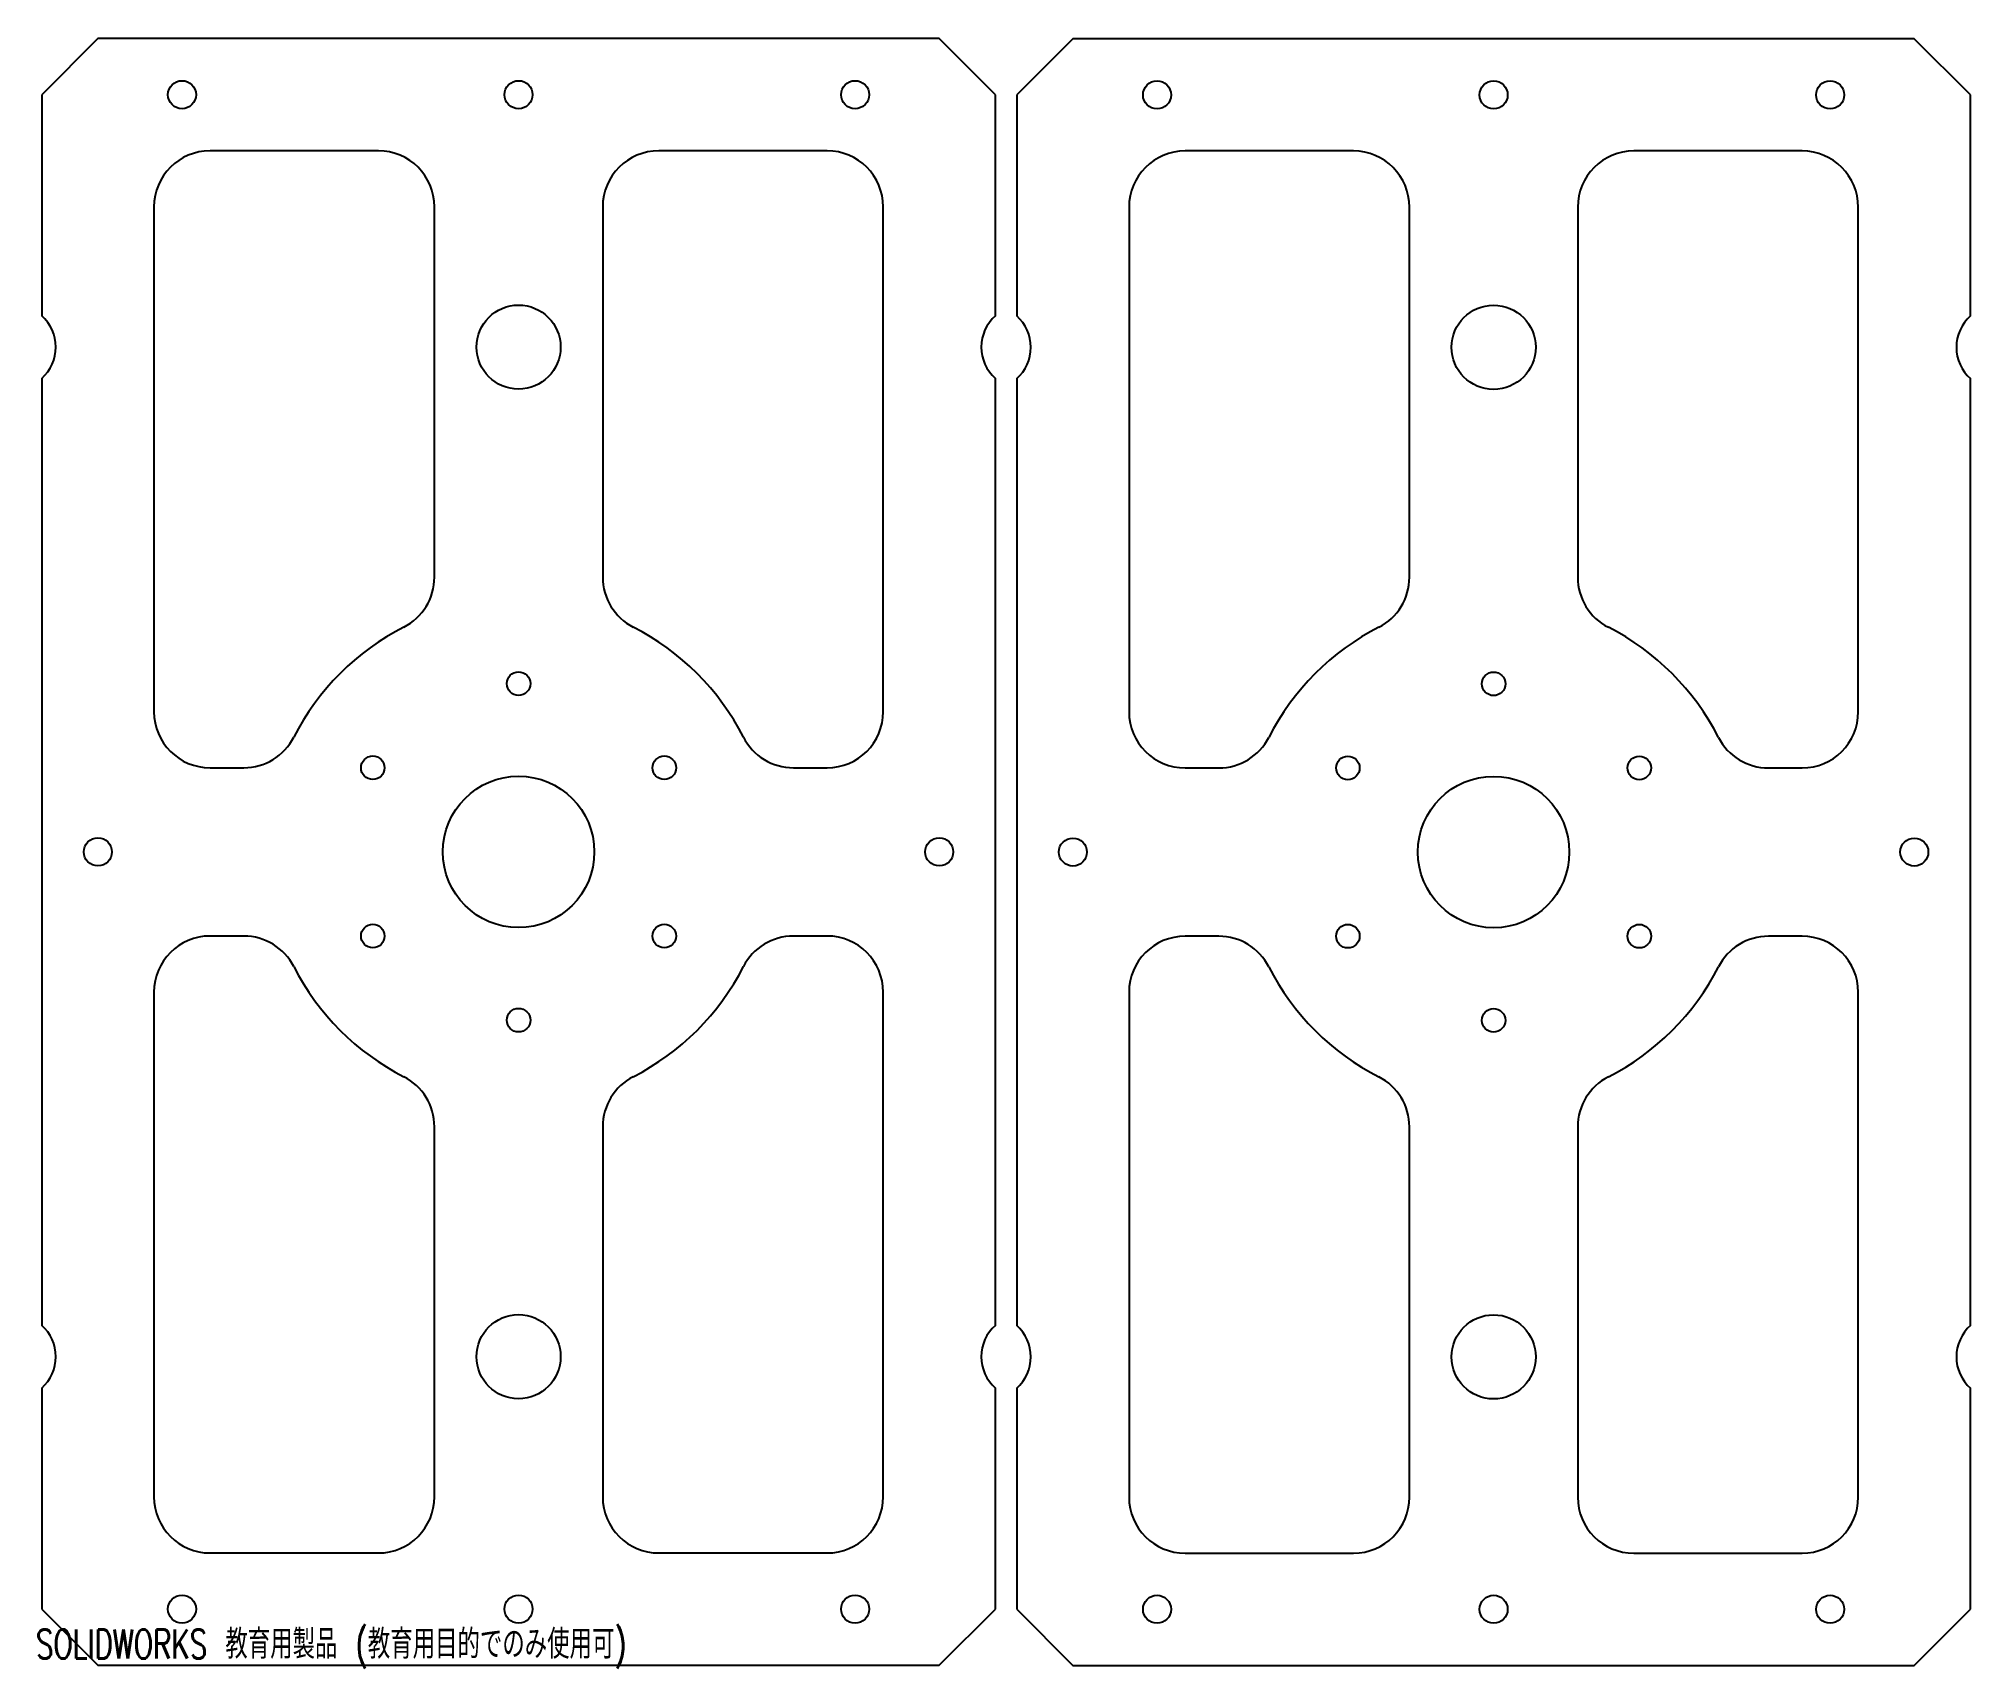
# Model space of a CAD drawing. Header units: millimetres. Extents: x 0 to 345, y 0 to 290.
import ezdxf

# ---------------------------------------------------------------- set-up
doc = ezdxf.new("R2010")
doc.units = ezdxf.units.MM
doc.styles.add('SLDTEXTSTYLE0', font='TXT', dxfattribs={"width": 0.7, "bigfont": 'bigfont'})

msp = doc.modelspace()

# ---------------------------------------------------------------- linework, layer by layer
at = {"color": 7, "linetype": 'Continuous', "lineweight": 25}
for p, q in [((11.03, 290.34), (1.03, 280.34)), ((161.03, 290.34), (11.03, 290.34)), ((171.03, 280.34), (161.03, 290.34)), ((184.86, 290.31), (174.86, 280.31)), ((334.86, 290.31), (184.86, 290.31)), ((344.86, 280.31), (334.86, 290.31)), ((1.03, 280.34), (1.03, 240.93)), ((171.03, 240.93), (171.03, 280.34)), ((174.86, 280.31), (174.86, 240.9)), ((344.86, 240.9), (344.86, 280.31)), ((61.03, 270.34), (31.03, 270.34)), ((141.03, 270.34), (111.03, 270.34)), ((234.86, 270.31), (204.86, 270.31)), ((314.86, 270.31), (284.86, 270.31)), ((21.03, 260.34), (21.03, 170.34)), ((71.03, 194.33), (71.03, 260.34)), ((101.03, 260.34), (101.03, 194.33)), ((151.03, 170.34), (151.03, 260.34)), ((194.86, 260.31), (194.86, 170.31)), ((244.86, 194.3), (244.86, 260.31)), ((274.86, 260.31), (274.86, 194.3)), ((324.86, 170.31), (324.86, 260.31)), ((1.03, 229.75), (1.03, 60.93)), ((171.03, 60.93), (171.03, 229.75)), ((174.86, 229.72), (174.86, 60.9)), ((344.86, 60.9), (344.86, 229.72)), ((31.03, 160.34), (37.04, 160.34)), ((135.02, 160.34), (141.03, 160.34)), ((204.86, 160.31), (210.87, 160.31)), ((308.85, 160.31), (314.86, 160.31)), ((37.04, 130.34), (31.03, 130.34)), ((141.03, 130.34), (135.02, 130.34)), ((210.87, 130.31), (204.86, 130.31)), ((314.86, 130.31), (308.85, 130.31)), ((21.03, 120.34), (21.03, 30.34)), ((151.03, 30.34), (151.03, 120.34)), ((194.86, 120.31), (194.86, 30.31)), ((324.86, 30.31), (324.86, 120.31)), ((71.03, 30.34), (71.03, 96.35)), ((101.03, 96.35), (101.03, 30.34)), ((244.86, 30.31), (244.86, 96.32)), ((274.86, 96.32), (274.86, 30.31)), ((1.03, 49.75), (1.03, 10.34)), ((171.03, 10.34), (171.03, 49.75)), ((174.86, 49.72), (174.86, 10.31)), ((344.86, 10.31), (344.86, 49.72)), ((31.03, 20.34), (61.03, 20.34)), ((111.03, 20.34), (141.03, 20.34)), ((204.86, 20.31), (234.86, 20.31)), ((284.86, 20.31), (314.86, 20.31)), ((1.03, 10.34), (11.03, 0.34)), ((161.03, 0.34), (171.03, 10.34)), ((174.86, 10.31), (184.86, 0.31)), ((334.86, 0.31), (344.86, 10.31)), ((11.03, 0.34), (161.03, 0.34)), ((184.86, 0.31), (334.86, 0.31))]:
    msp.add_line(p, q, dxfattribs=at)
for centre, radius in [((26.03, 280.34), 2.5), ((86.03, 280.34), 2.5), ((146.03, 280.34), 2.5), ((199.86, 280.31), 2.5), ((259.86, 280.31), 2.5), ((319.86, 280.31), 2.5), ((86.03, 235.34), 7.5), ((259.86, 235.31), 7.5), ((86.03, 175.34), 2.1), ((259.86, 175.31), 2.1), ((60.04, 160.34), 2.1), ((112.01, 160.34), 2.1), ((233.88, 160.31), 2.1), ((285.84, 160.31), 2.1), ((86.03, 145.34), 13.5), ((259.86, 145.31), 13.5), ((11.03, 145.34), 2.5), ((161.03, 145.34), 2.5), ((184.86, 145.31), 2.5), ((334.86, 145.31), 2.5), ((60.04, 130.34), 2.1), ((112.01, 130.34), 2.1), ((233.88, 130.31), 2.1), ((285.84, 130.31), 2.1), ((86.03, 115.34), 2.1), ((259.86, 115.31), 2.1), ((86.03, 55.34), 7.5), ((259.86, 55.31), 7.5), ((26.03, 10.34), 2.5), ((86.03, 10.34), 2.5), ((146.03, 10.34), 2.5), ((199.86, 10.31), 2.5), ((259.86, 10.31), 2.5), ((319.86, 10.31), 2.5)]:
    msp.add_circle(centre, radius, dxfattribs=at)
for centre, radius, start, end in [((31.03, 260.34), 10, 90, 180), ((61.03, 260.34), 10, 0, 90), ((111.03, 260.34), 10, 90, 180), ((141.03, 260.34), 10, 0, 90), ((204.86, 260.31), 10, 90, 180), ((234.86, 260.31), 10, 0, 90), ((284.86, 260.31), 10, 90, 180), ((314.86, 260.31), 10, 0, 90), ((-3.97, 235.34), 7.5, 311.8103, 48.1897), ((176.03, 235.34), 7.5, 131.8103, 228.1897), ((169.86, 235.31), 7.5, 311.8103, 48.1897), ((349.86, 235.31), 7.5, 131.8103, 228.1897), ((61.03, 194.33), 10, 297.0357, 0), ((111.03, 194.33), 10, 180, 242.9643), ((234.86, 194.3), 10, 297.0357, 0), ((284.86, 194.3), 10, 180, 242.9643), ((86.03, 145.34), 45, 117.0357, 152.9643), ((86.03, 145.34), 45, 27.0357, 62.9643), ((259.86, 145.31), 45, 117.0357, 152.9643), ((259.86, 145.31), 45, 27.0357, 62.9643), ((31.03, 170.34), 10, 180, 270), ((141.03, 170.34), 10, 270, 0), ((204.86, 170.31), 10, 180, 270), ((314.86, 170.31), 10, 270, 0), ((37.04, 170.34), 10, 270, 332.9643), ((135.02, 170.34), 10, 207.0357, 270), ((210.87, 170.31), 10, 270, 332.9643), ((308.85, 170.31), 10, 207.0357, 270), ((31.03, 120.34), 10, 90, 180), ((37.04, 120.34), 10, 27.0357, 90), ((135.02, 120.34), 10, 90, 152.9643), ((141.03, 120.34), 10, 0, 90), ((204.86, 120.31), 10, 90, 180), ((210.87, 120.31), 10, 27.0357, 90), ((308.85, 120.31), 10, 90, 152.9643), ((314.86, 120.31), 10, 0, 90), ((86.03, 145.34), 45, 207.0357, 242.9643), ((86.03, 145.34), 45, 297.0357, 332.9643), ((259.86, 145.31), 45, 207.0357, 242.9643), ((259.86, 145.31), 45, 297.0357, 332.9643), ((61.03, 96.35), 10, 0, 62.9643), ((111.03, 96.35), 10, 117.0357, 180), ((234.86, 96.32), 10, 0, 62.9643), ((284.86, 96.32), 10, 117.0357, 180), ((-3.97, 55.34), 7.5, 311.8103, 48.1897), ((176.03, 55.34), 7.5, 131.8103, 228.1897), ((169.86, 55.31), 7.5, 311.8103, 48.1897), ((349.86, 55.31), 7.5, 131.8103, 228.1897), ((31.03, 30.34), 10, 180, 270), ((61.03, 30.34), 10, 270, 0), ((111.03, 30.34), 10, 180, 270), ((141.03, 30.34), 10, 270, 0), ((204.86, 30.31), 10, 180, 270), ((234.86, 30.31), 10, 270, 0), ((284.86, 30.31), 10, 180, 270), ((314.86, 30.31), 10, 270, 0)]:
    msp.add_arc(centre, radius, start, end, dxfattribs=at)

# ---------------------------------------------------------------- texts
at = {"color": 7, "linetype": 'Continuous', "insert": (0, 6.69), "char_height": 5.19, "attachment_point": 1, "style": 'SLDTEXTSTYLE0'}
msp.add_mtext('SOLIDWORKS 教育用製品 (教育用目的でのみ使用可)', dxfattribs=at)

doc.saveas('drawing.dxf')
